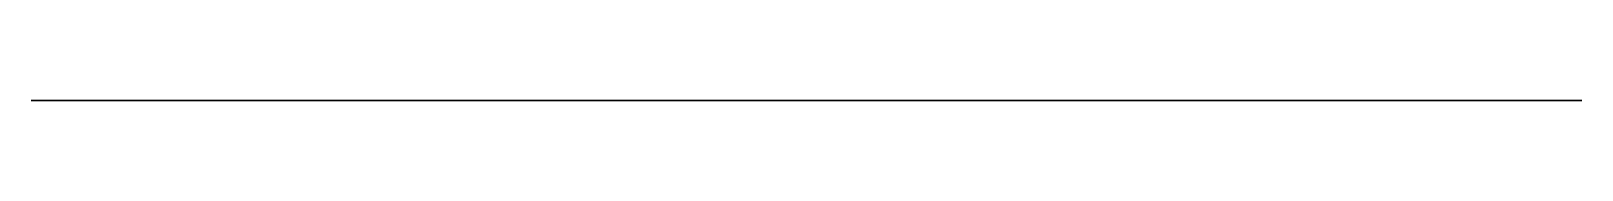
# Model space of a CAD drawing. Header units: millimetres. Extents: x 42 to 61, y 0 to 0.
import ezdxf

# ---------------------------------------------------------------- set-up
doc = ezdxf.new("R2010")
doc.units = ezdxf.units.MM
doc.layers.get('0').update_dxf_attribs({"color": 173, "true_color": 0x5858e1})

msp = doc.modelspace()

# ---------------------------------------------------------------- linework, layer by layer
at = {"color": 153, "true_color": 0x5890e1}
msp.add_polyline3d([(56.453, 0, -175.023), (56.971, 0, -174.311), (57.454, 0, -173.577), (57.903, 0, -172.822), (58.316, 0, -172.047), (58.693, 0, -171.255), (59.033, 0, -170.445), (59.336, 0, -169.62), (59.601, 0, -168.78), (59.826, 0, -167.928), (60.012, 0, -167.069), (60.157, 0, -166.203), (60.262, 0, -165.332), (60.327, 0, -164.456), (60.352, 0, -163.579), (60.336, 0, -162.7), (60.279, 0, -161.821), (60.181, 0, -160.946), (60.044, 0, -160.077), (59.866, 0, -159.217), (59.65, 0, -158.367), (59.394, 0, -157.527), (59.099, 0, -156.7), (58.766, 0, -155.886), (58.396, 0, -155.087), (57.232, 0, -152.733), (56.155, 0, -150.341), (55.234, 0, -147.882), (54.45, 0, -145.377), (53.805, 0, -142.832), (53.302, 0, -140.255), (53.552, 0, -140.2), (53.797, 0, -140.128), (54.036, 0, -140.042), (54.27, 0, -139.94), (54.496, 0, -139.823), (54.714, 0, -139.692), (54.924, 0, -139.547), (55.125, 0, -139.389), (55.315, 0, -139.217), (55.493, 0, -139.034), (55.658, 0, -138.841), (55.811, 0, -138.637), (55.95, 0, -138.424), (56.076, 0, -138.202), (56.187, 0, -137.973), (56.283, 0, -137.735), (56.363, 0, -137.492), (56.428, 0, -137.246), (56.477, 0, -136.996), (56.509, 0, -136.743), (56.525, 0, -136.489), (56.524, 0, -136.235), (56.508, 0, -135.98), (56.474, 0, -135.726), (56.816, 0, -135.287), (57.131, 0, -134.829), (57.418, 0, -134.356), (57.678, 0, -133.867), (57.909, 0, -133.363), (58.112, 0, -132.847), (58.284, 0, -132.32), (58.426, 0, -131.782), (58.538, 0, -131.236), (58.617, 0, -130.687), (58.665, 0, -130.135), (58.68, 0, -129.581), (58.665, 0, -129.028), (58.617, 0, -128.476), (58.538, 0, -127.926), (58.426, 0, -127.381), (58.284, 0, -126.843), (58.112, 0, -126.315), (57.909, 0, -125.799), (57.678, 0, -125.296), (57.418, 0, -124.807), (57.131, 0, -124.333), (56.816, 0, -123.876), (56.474, 0, -123.436), (56.501, 0, -123.3), (56.522, 0, -123.164), (56.539, 0, -123.027), (56.55, 0, -122.89), (56.557, 0, -122.752), (56.559, 0, -122.615), (56.556, 0, -122.477), (56.549, 0, -122.34), (56.536, 0, -122.204), (56.519, 0, -122.067), (56.497, 0, -121.932), (56.471, 0, -121.797), (56.439, 0, -121.663), (56.403, 0, -121.529), (56.362, 0, -121.397), (56.316, 0, -121.267), (56.266, 0, -121.138), (56.211, 0, -121.011), (56.152, 0, -120.886), (56.089, 0, -120.764), (56.021, 0, -120.644), (55.95, 0, -120.526), (55.874, 0, -120.412), (55.795, 0, -120.3), (55.711, 0, -120.191), (55.624, 0, -120.085), (55.533, 0, -119.981), (55.438, 0, -119.882), (55.34, 0, -119.785), (55.238, 0, -119.692), (55.133, 0, -119.602), (55.025, 0, -119.516), (54.913, 0, -119.433), (54.799, 0, -119.355), (54.683, 0, -119.281), (54.564, 0, -119.212), (54.443, 0, -119.146), (54.32, 0, -119.085), (54.195, 0, -119.029), (54.068, 0, -118.976), (53.939, 0, -118.929), (53.809, 0, -118.885), (53.677, 0, -118.847), (53.543, 0, -118.813), (53.409, 0, -118.783), (53.273, 0, -118.759), (53.136, 0, -118.739), (52.998, 0, -118.724), (52.998, 0, -114.778), (41.99, 0, -114.778), (41.99, 0, -220.491), (60.964, 0, -220.491), (60.964, 0, -178.185), (57.956, 0, -178.185), (57.961, 0, -178.033), (57.959, 0, -177.881), (57.951, 0, -177.729), (57.937, 0, -177.578), (57.916, 0, -177.428), (57.89, 0, -177.278), (57.857, 0, -177.13), (57.818, 0, -176.982), (57.773, 0, -176.837), (57.722, 0, -176.694), (57.665, 0, -176.553), (57.603, 0, -176.414), (57.535, 0, -176.279), (57.461, 0, -176.146), (57.382, 0, -176.016), (57.298, 0, -175.889), (57.208, 0, -175.766), (57.114, 0, -175.647), (57.015, 0, -175.532), (56.911, 0, -175.421), (56.803, 0, -175.315), (56.69, 0, -175.213), (56.573, 0, -175.115)], close=True, dxfattribs=at)

doc.saveas('drawing.dxf')
